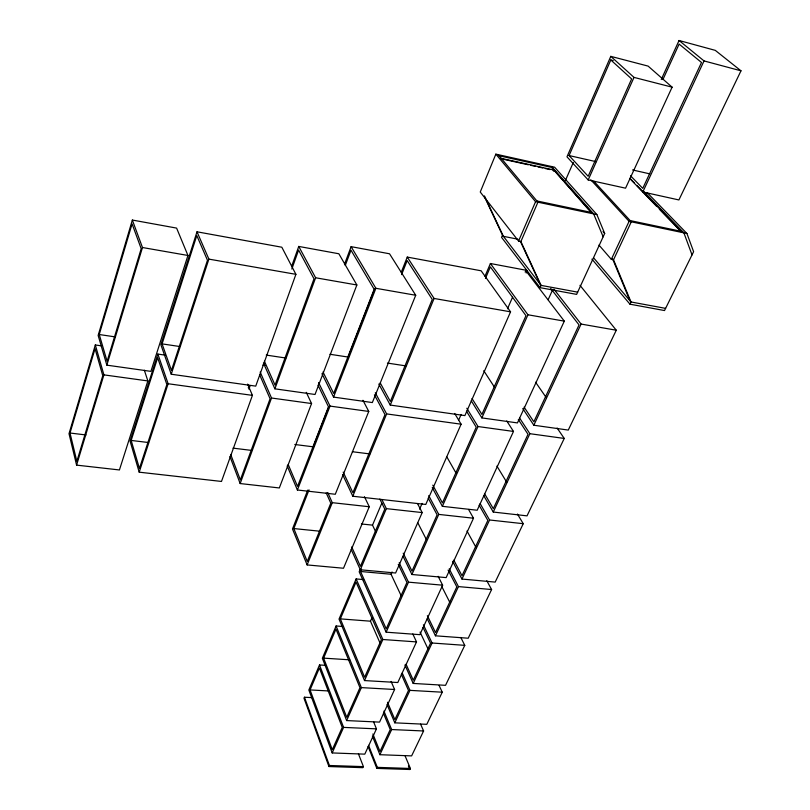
<?xml version="1.0" encoding="UTF-8"?>
<svg xmlns="http://www.w3.org/2000/svg" width="810" height="810" viewBox="0 0 810 810"><rect width="100%" height="100%" fill="white"/><g stroke="black" fill="none" stroke-linecap="round" stroke-linejoin="round"><path stroke-width="1.21" d="M101.432 345.85L95.317 344.959L69.012 433.684L76.585 465.122L119.424 469.952L147.855 380.933L144.352 370.231M132.344 220.047L98.142 335.421L106.849 365.158L150.913 371.365L187.94 255.464L176.6 228.096L132.344 220.047L142.469 247.516L106.849 365.158M70.014 433.026L95.043 348.685L102.769 375.688L76.859 461.346L70.014 433.026L85.992 434.96M99.245 334.52L132.081 223.874L141.183 248.68L107.122 361.29L99.245 334.52L115.162 336.889M76.585 465.122L103.913 374.868L95.317 344.959M165.361 355.175L157.879 354.081L130.056 441.065L139.198 472.179L221.484 481.444L252.416 395.371L247.678 384.112M197.002 231.802L160.876 344.746L171.234 374.23L255.737 386.127L295.903 274.327L281.829 247.222L197.002 231.802L208.889 259.119L171.234 374.23M131.169 440.438L157.656 357.757L166.86 384.527L139.431 468.453L131.169 440.438L148.524 442.533M162.091 343.885L196.79 235.568L207.471 260.243L171.467 370.423L162.091 343.885L179.618 346.498M139.198 472.179L168.126 383.738L157.879 354.081M248.295 387.818L249.136 385.449M291.58 266.52L298.748 246.432L338.853 253.763L356.866 284.978L315.029 394.48L274.894 388.83L263.432 363.022M248.903 389.164L250.179 385.59M291.823 269.031L298.586 250.077L313.996 278.812L275.056 385.135L264.394 361.189M306.271 392.334L311.567 403.542L279.318 487.954L240.165 483.55L271.522 398.014L260.182 372.063M274.894 388.83L315.617 277.769L298.748 246.432M344.503 264.293L351.115 246.655L389.529 253.783L415.722 295.255L372.347 402.56L333.548 397.092L321.945 373.663M345.242 265.538L350.993 250.199L374.159 289.302L333.679 393.447L323.008 371.992M328.647 407.207L313.247 446.816L294.8 444.498M374.726 288.694L348.148 357.058L329.923 354.264M362.951 400.292L368.763 411.44L335.289 494.262L297.392 489.999L330.045 406.093L318.553 382.543M333.548 397.092L375.891 288.299L351.115 246.655M307.759 490.101L292.481 528.971L307.122 564.924L343.501 568.245L369.269 506.746L364.439 496.672M326.177 492.865L330.794 503.162L307.253 561.452L293.827 528.565L309.045 489.878M401.264 272.231L407.258 257.084L481.14 270.793L510.563 311.83L464.889 415.591L390.268 405.081L378.827 384.061M401.608 274.62L407.167 260.567L432.267 299.427L390.359 401.497L380.244 382.958M307.122 564.924L332.282 502.676L327.716 492.531M454.683 413.475L461.103 424.197L425.776 504.458L352.796 496.236L386.633 413.91L375.303 392.789M390.268 405.081L434.099 298.465L407.258 257.084M495.852 154.143L480.249 192.021L518.552 241.076L520.891 241.542L541.08 285.383L540.067 287.661L576.629 294.384L604.685 233.462L596.879 214.579L554.607 167.194L495.852 154.143L535.572 201.7L596.879 214.579M375.759 531.947L372.519 525.133L381.824 503.162M311.982 697.623L304.449 697.228L304.003 698.26L328.941 766.543L362.931 767.678L363.417 766.624L358.415 753.796M325.59 665.334L319.505 664.959L308.843 690.009L332.181 752.935L364.804 754.15L376.458 728.858L373.592 721.852M342.245 626.444L336.099 625.988L322.35 658.277L346.639 720.576L379.556 722.115L394.591 689.492L391.088 681.423M363.599 579.596L356.127 578.937L339.025 619.093L364.52 680.572L397.801 682.526L416.522 641.905L412.817 633.967M360.166 569.46L359.174 571.779L386.137 632.185L419.853 634.665L442.645 585.195L438.139 576.325M484.977 276.281L490.404 263.513L525.305 270.094L564.307 321.135L517.418 422.911L481.869 417.909L471.228 400.768M484.593 196.982L502.483 235.153L501.552 237.35L540.067 287.661M417.514 503.597L422.202 512.578L395.604 573.004L360.318 569.784L386.36 508.629L381.905 499.598M310.058 689.928L319.393 668.027L342.245 727.41L332.292 749.716L310.058 689.928L328.526 690.95M323.605 658.135L335.988 629.087L359.964 687.7L346.751 717.326L323.605 658.135L349.687 659.826M340.342 618.88L356.025 582.076L381.388 639.687L364.611 677.281L340.342 618.88L370.464 621.189L380.427 643.92M398.277 564.428L406.934 582.451L386.228 628.854L360.541 571.485L361.533 569.157M485.453 278.407L490.364 266.885L525.973 315.677L481.92 414.416L472.027 398.54M518.552 241.076L535.572 201.7M520.891 241.542L537.931 202.196L498.109 154.639M500.651 158.244L553.868 170.019L591.249 212.716M610.791 56.356L566.97 156.816L588.192 179.941L625.563 188.183L672.108 87.166L648.111 66.106L610.791 56.356L634.007 77.395L672.108 87.166M610.811 59.97L631.628 78.924L588.181 176.276L569.076 155.55L610.811 59.97L613.231 60.598M370.464 621.189L371.962 617.767M401.244 595.897L391.048 574.249L392.06 571.951M419.59 509.176L422.121 503.405M458.592 420.268L461.123 414.487M507.495 308.772L512.548 297.24M525.163 272.109L526.186 269.801M565.36 180.59L573.318 162.476M526.186 273.01L527.188 270.712M332.181 752.935L343.602 727.39L319.505 664.959M346.639 720.576L361.371 687.609L336.099 625.988M364.52 680.572L382.867 639.505L356.127 578.937M386.137 632.185L408.493 582.157L399.158 562.798M468.565 509.45L473.506 518.218L446.138 577.611L411.915 574.492L438.757 514.401L428.723 495.629M506.746 420.937L513.489 431.436L477.181 510.239L442.371 506.321L478.022 426.536L466.803 408.24M481.869 417.909L527.948 314.776L490.404 263.513M588.192 179.941L634.007 77.395M328.941 766.543L329.417 765.49L304.449 697.228M548.147 299.71L552.825 289.373M661.274 79.491L679.053 40.5L715.281 50.362L740.988 70.814L678.901 199.948L642.806 191.98L704.032 60.922L679.053 40.5M662.914 79.562L679.114 44.084L701.5 62.481L642.755 188.376L630.534 175.79M420.572 724.11L423.6 730.974L411.622 755.892L379.9 754.707L391.655 729.547L383.92 711.079M439.071 685.412L442.25 692.196L426.799 724.332L394.794 722.834L409.961 690.363L402.246 673.029M460.809 637.45L464.768 645.347L445.541 685.331L413.201 683.438L432.084 643.008L423.397 624.834M486.79 580.719L491.599 589.538L468.2 638.219L435.456 635.809L458.44 586.592L449.206 568.822M517.458 514.056L523.25 523.695L495.183 582.096L461.963 579.059L489.564 519.99L480.127 503.567M557.128 428.034L564.246 438.443L527.026 515.859L493.27 512.052L529.872 433.694L519.574 417.99M579.98 285.343L616.278 330.217L568.266 430.08L533.831 425.23L581.094 324.061L553.989 289.251M647.301 192.76L686.921 233.503L693.613 251.667L664.524 310.544L629.957 304.185L631.01 301.978L613.534 259.787L611.327 259.352L629.087 221.353L590.814 179.81M613.534 259.787L631.304 221.819L593.811 181.207M404.99 755.639L410.386 768.467L409.89 769.5L376.832 768.406L377.328 767.364L368.54 745.322M329.417 765.49L363.417 766.624M377.328 767.364L410.386 768.467M343.602 727.39L376.458 728.858M391.655 729.547L423.6 730.974M361.371 687.609L394.591 689.492M409.961 690.363L442.25 692.196M382.867 639.505L416.522 641.905M432.084 643.008L464.768 645.347M408.493 582.157L442.645 585.195M458.44 586.592L491.599 589.538M360.541 571.485L391.048 574.249M293.827 528.565L319.798 531.198M361.402 523.969L372.519 525.133M332.282 502.676L369.269 506.746M386.36 508.629L422.202 512.578M438.757 514.401L473.506 518.218M489.564 519.99L523.25 523.695M233.007 448.132L251.556 450.4M352.36 451.727L369.826 453.924M103.913 374.868L147.855 380.933M168.126 383.738L252.416 395.371M271.522 398.014L311.567 403.542M330.045 406.093L368.763 411.44M386.633 413.91L461.103 424.197M478.022 426.536L513.489 431.436M529.872 433.694L564.246 438.443M262.825 365.067L265.255 365.421M266.237 355.084L285.839 358.03M387.423 363.072L405.871 365.897M527.948 314.776L564.307 321.135M581.094 324.061L616.278 330.217M142.469 247.516L187.94 255.464M208.889 259.119L295.903 274.327M315.617 277.769L356.866 284.978M375.891 288.299L415.722 295.255M434.099 298.465L510.563 311.83M577.672 292.137L541.08 285.383L502.483 235.153M665.597 308.367L631.01 301.978L593.72 257.965M517.934 239.203L503.395 236.328L484.431 195.888M629.087 221.353L686.921 233.503M536.898 200.951L592.576 212.676M630.17 220.583L682.698 231.64M499.041 155.753L552.511 167.619L553.939 170.961M500.489 158.638L528.302 164.784M530.722 165.321L535.552 166.384M537.972 166.921L542.811 167.994M545.231 168.531L550.071 169.594M569.076 155.55L596.14 161.686M632.539 169.948L649.812 173.867M704.032 60.922L740.988 70.814M643.484 191.201L683.893 232.865L692.034 254.907M629.896 178.251L634.25 182.746M636.873 185.45L680.42 230.415M629.927 178.686L656.728 206.51M659.34 209.203L681.109 231.701M553.868 170.019L563.051 180.357M564.712 182.24L588.931 209.496M603.025 231.579L604.685 233.462M598.995 245.096L611.327 259.352M591.928 259.149L629.957 304.185M550.668 288.36L579.039 324.932L533.851 421.787L524.07 407.106M535.582 382.219L546.254 397.619M522.754 408.554L533.831 425.23M518.339 419.519L528.009 434.312L493.31 508.68L484.481 493.553M483.762 370.727L494.728 387.565M466.459 411.176L476.229 427.174L442.432 502.899L432.803 485.16M496.915 466.104L506.716 482.213M483.752 495.7L493.27 512.052M479.115 505.207L487.833 520.415L462.014 575.738L453.792 560.145M446.857 456.941L456.07 473.141M466.995 531.026L476.138 547.631M432.246 487.62L442.371 506.321M374.412 394.814L384.983 414.588L352.907 492.723L343.197 472.119M428.186 498.109L437.106 514.836L411.986 571.121L403.218 553.189M452.648 561.34L461.963 579.059M448.112 570.088L456.82 586.885L435.517 632.529L427.366 615.691M417.828 522.875L426.404 539.571M441.976 586.885L449.884 602.498M379.85 499.061L384.78 509.095L360.43 566.362L351.692 546.922M403.056 556.338L411.915 574.492M317.976 385.175L328.485 406.802L297.543 486.425L288.178 464.454M427.245 618.81L435.456 635.809M423.022 627.406L430.545 643.191L413.272 680.197L406.063 664.2M420.066 632.104L428.105 649.124M342.681 474.711L352.796 496.236M520.415 241.39L540.078 284.077M404.909 664.98L413.201 683.438M351.175 549.383L360.318 569.784M401.365 674.396L408.493 690.454L394.875 719.624L387.504 702.26M259.565 374.625L270.074 398.753L240.347 479.925L230.698 454.471M553.422 170.961L551.529 166.506L593.669 213.911L603.156 236.814M287.185 465.963L297.392 489.999M386.988 704.406L394.794 722.834M408.422 765.997L409.89 769.5M383.444 713.296L390.248 729.557L379.991 751.528L372.883 733.992M612.441 258.522L629.917 300.692M372.387 736.098L379.9 754.707M368.064 746.364L376.832 768.406M229.908 456.384L240.165 483.55"/></g></svg>
